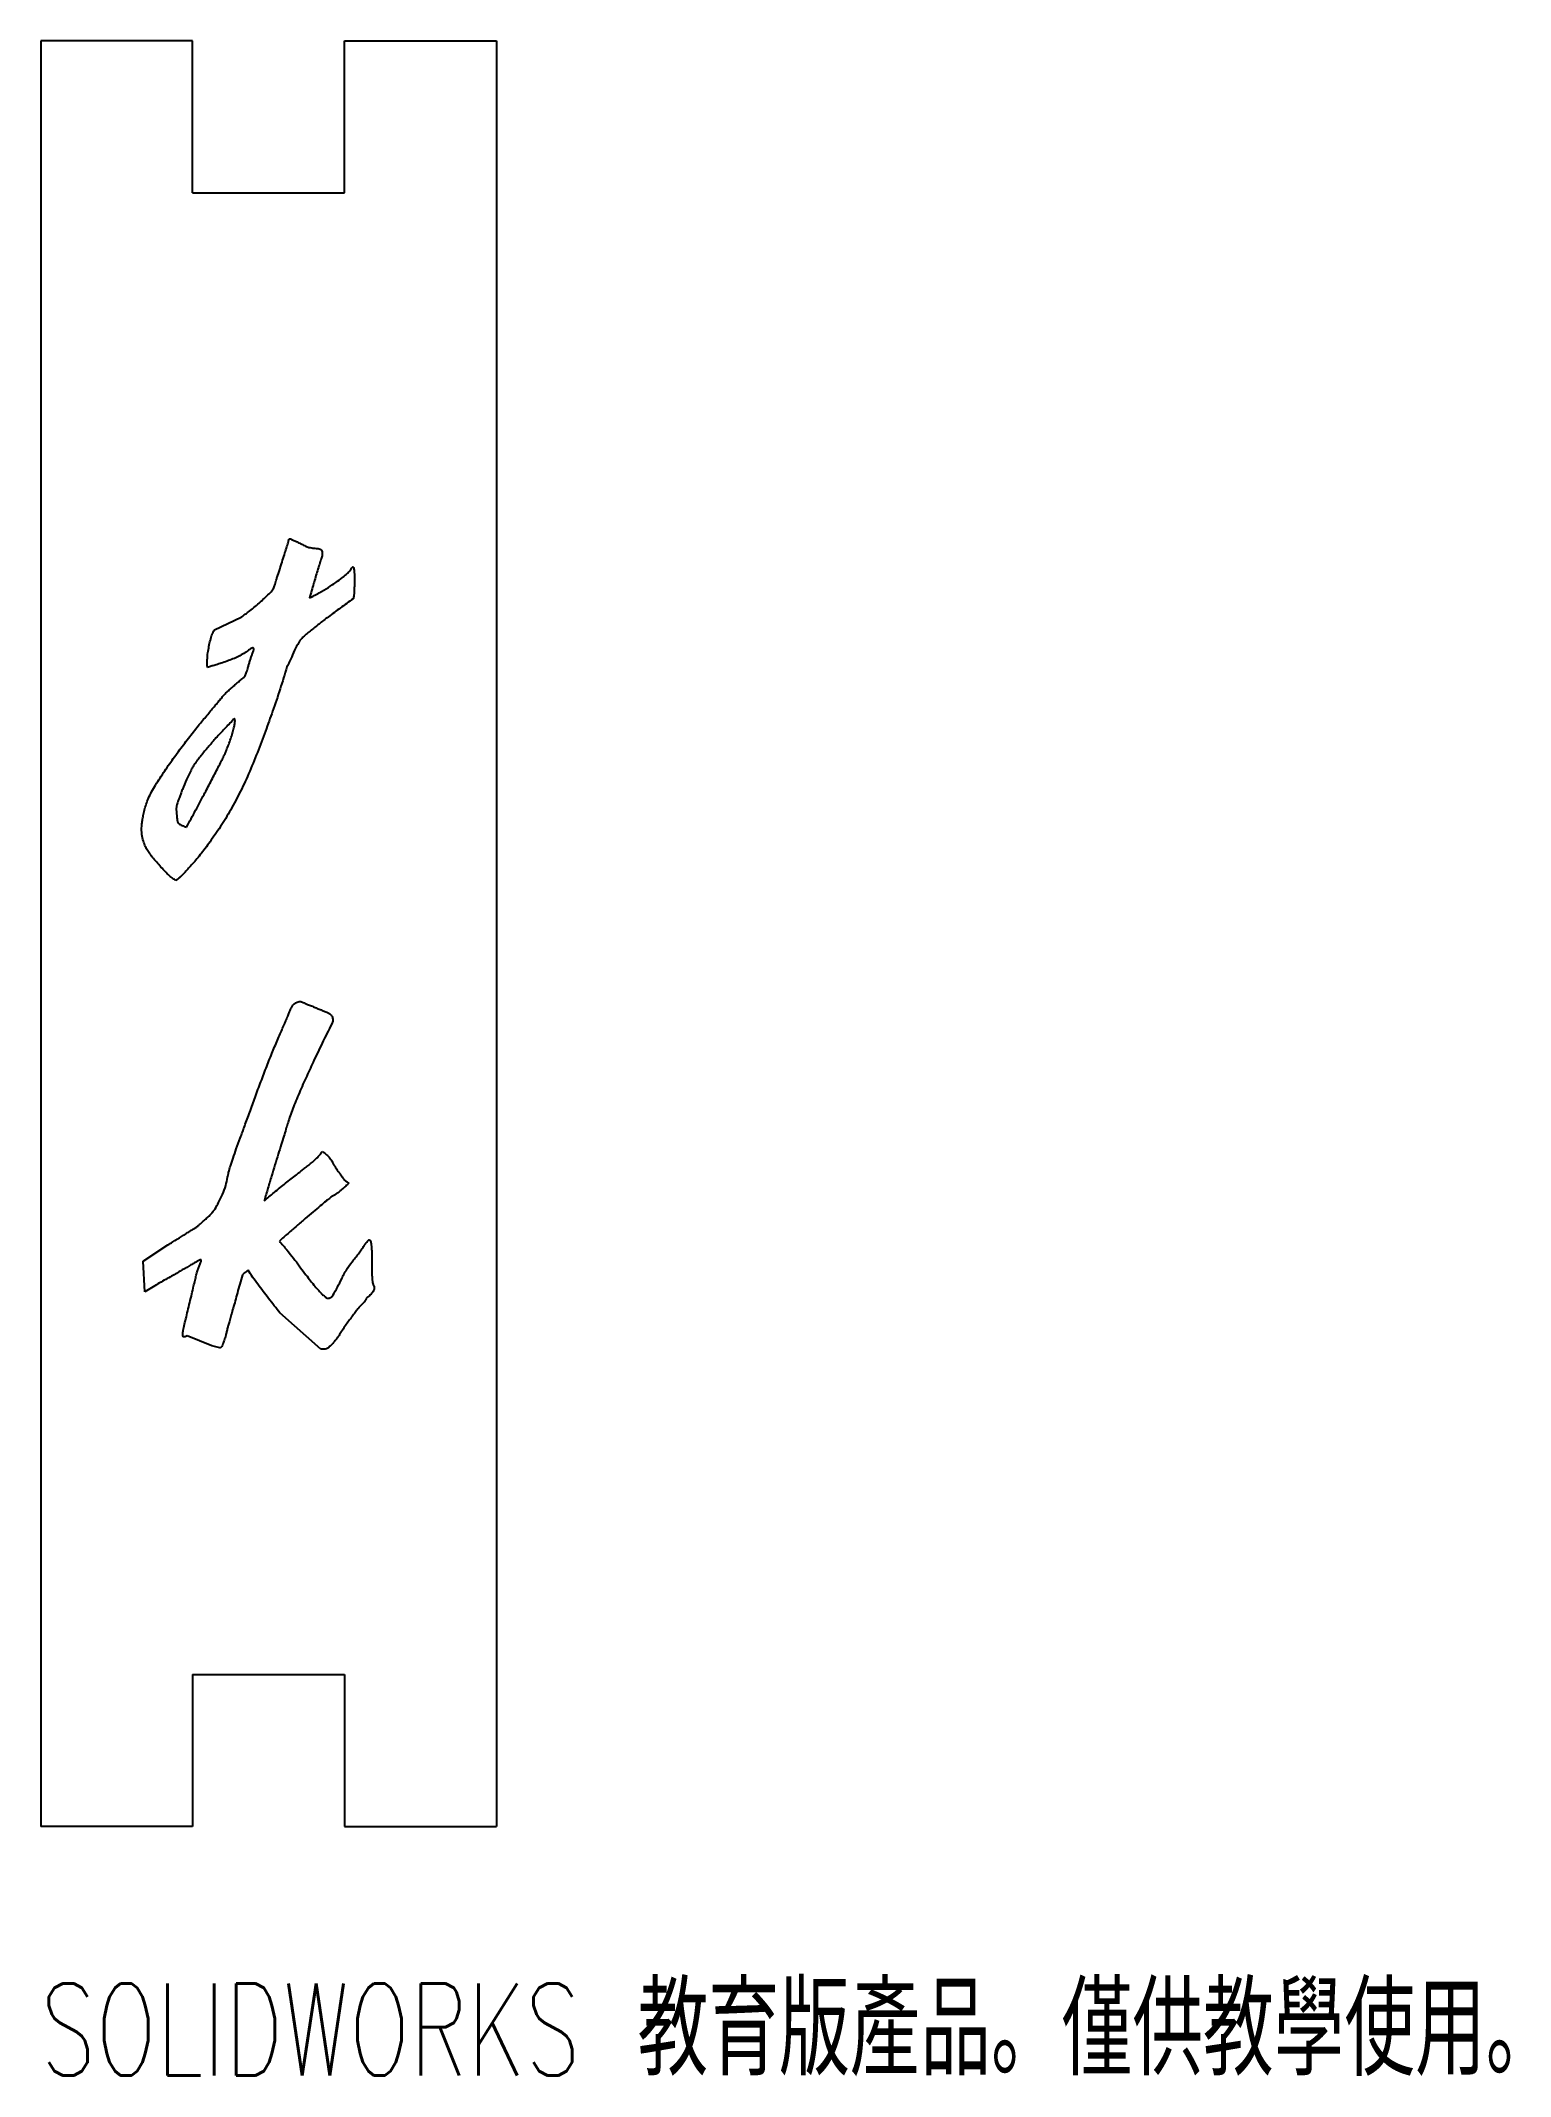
# Paper-space layout '_上視' of a CAD drawing. Header units: millimetres. Extents: x -12 to 65, y -60 to 47.
import ezdxf

# ---------------------------------------------------------------- set-up
doc = ezdxf.new("R2010")
doc.units = ezdxf.units.MM
doc.styles.add('SLDTEXTSTYLE0', font='TXT', dxfattribs={"width": 0.7, "bigfont": 'bigfont'})

psp = doc.layouts.new('_上視')

# ---------------------------------------------------------------- linework, layer by layer
at = {"color": 7, "linetype": 'Continuous', "lineweight": 25}
for p, q in [((-12, 47), (-12, -47)), ((-4, 47), (-12, 47)), ((-4, 39), (-4, 47)), ((4, 39), (4, 47)), ((4, 47), (12, 47)), ((12, 47), (12, -47)), ((-4, 39), (4, 39)), ((-2.84, 15.99), (-1.44, 16.65)), ((-6.6, -17.24), (-5.3, -16.39)), ((-6.52, -18.85), (-6.6, -17.24)), ((2.75, -21.88), (0.6, -19.97)), ((-2.99, -21.7), (-4.29, -21.18)), ((-2.56, -21.8), (-2.99, -21.7)), ((2.91, -21.88), (2.75, -21.88)), ((-4, -39), (4, -39)), ((-4, -39), (-4, -47)), ((4, -39), (4, -47)), ((-4, -47), (-12, -47)), ((4, -47), (12, -47))]:
    psp.add_line(p, q, dxfattribs=at)
for points, knots in [([(0.32, 18.3), (0.33, 18.33), (0.35, 18.41), (0.39, 18.54), (0.43, 18.69), (0.51, 18.93), (0.62, 19.26), (0.74, 19.65), (0.86, 20.02), (0.95, 20.31), (1.01, 20.51), (1.04, 20.62), (1.06, 20.7), (1.06, 20.74), (1.07, 20.76)], [0, 0, 0, 0, 0.041124, 0.092934, 0.155022, 0.229159, 0.389484, 0.552076, 0.708855, 0.847775, 0.906749, 0.952335, 0.98282, 1, 1, 1, 1]), ([(1.07, 20.76), (1.08, 20.76), (1.12, 20.8), (1.24, 20.72), (1.38, 20.68), (1.56, 20.59), (1.75, 20.5), (1.94, 20.4), (2.11, 20.33), (2.22, 20.31), (2.27, 20.31)], [0, 0, 0, 0, 0.032379, 0.122816, 0.258436, 0.407565, 0.570266, 0.737891, 0.889988, 1, 1, 1, 1]), ([(2.27, 20.31), (2.31, 20.3), (2.38, 20.28), (2.5, 20.28), (2.61, 20.27), (2.71, 20.25), (2.79, 20.19), (2.83, 20.08), (2.83, 19.92), (2.79, 19.8), (2.77, 19.73)], [0, 0, 0, 0, 0.109552, 0.225043, 0.340814, 0.442248, 0.532299, 0.63399, 0.778072, 1, 1, 1, 1]), ([(2.77, 19.73), (2.74, 19.63), (2.67, 19.42), (2.57, 19.1), (2.47, 18.76), (2.41, 18.53), (2.37, 18.42)], [0, 0, 0, 0, 0.226796, 0.48224, 0.745317, 1, 1, 1, 1]), ([(4.35, 19.2), (4.37, 19.23), (4.38, 19.26), (4.44, 19.32), (4.48, 19.25), (4.5, 19.14), (4.53, 18.92), (4.53, 18.62), (4.52, 18.28), (4.5, 18.01), (4.5, 17.82), (4.48, 17.72), (4.47, 17.65), (4.46, 17.63), (4.45, 17.62)], [0, 0, 0, 0, 0.047164, 0.072944, 0.096754, 0.141841, 0.277221, 0.451263, 0.637165, 0.819339, 0.896679, 0.952604, 0.986736, 1, 1, 1, 1]), ([(-1.44, 16.65), (-1.39, 16.69), (-1.26, 16.79), (-1.04, 16.95), (-0.77, 17.16), (-0.5, 17.4), (-0.23, 17.64), (0.01, 17.87), (0.22, 18.08), (0.29, 18.23), (0.32, 18.3)], [0, 0, 0, 0, 0.082974, 0.201158, 0.343551, 0.49488, 0.647054, 0.789532, 0.911243, 1, 1, 1, 1]), ([(2.37, 18.42), (2.34, 18.3), (2.27, 18.04), (2.19, 17.78), (2.15, 17.65)], [0, 0, 0, 0, 0.488882, 1, 1, 1, 1]), ([(2.15, 17.65), (2.32, 17.74), (2.66, 17.93), (2.99, 18.13), (3.15, 18.22)], [0, 0, 0, 0, 0.521389, 1, 1, 1, 1]), ([(3.15, 18.22), (3.28, 18.31), (3.53, 18.47), (3.83, 18.69), (4.04, 18.86), (4.17, 18.98), (4.28, 19.09), (4.33, 19.17), (4.35, 19.2)], [0, 0, 0, 0, 0.296934, 0.576092, 0.704847, 0.819841, 0.916851, 1, 1, 1, 1]), ([(4.45, 17.62), (4.23, 17.46), (3.79, 17.15), (3.36, 16.83), (3.15, 16.67)], [0, 0, 0, 0, 0.516675, 1, 1, 1, 1]), ([(3.15, 16.67), (2.98, 16.55), (2.66, 16.3), (2.28, 16), (2, 15.77), (1.84, 15.63), (1.73, 15.52), (1.67, 15.45), (1.64, 15.42)], [0, 0, 0, 0, 0.313735, 0.616135, 0.750033, 0.858665, 0.942279, 1, 1, 1, 1]), ([(-3.2, 14.79), (-3.18, 14.9), (-3.14, 15.12), (-3.07, 15.44), (-2.99, 15.74), (-2.89, 15.91), (-2.84, 15.99)], [0, 0, 0, 0, 0.262526, 0.526696, 0.776488, 1, 1, 1, 1]), ([(-0.81, 14.84), (-0.8, 14.87), (-0.78, 14.93), (-0.77, 15.03), (-0.85, 15.04), (-0.93, 14.99), (-1.07, 14.91), (-1.18, 14.83), (-1.24, 14.79)], [0, 0, 0, 0, 0.159085, 0.26623, 0.319258, 0.456019, 0.681628, 1, 1, 1, 1]), ([(1.64, 15.42), (1.57, 15.29), (1.41, 15.01), (1.28, 14.72), (1.22, 14.56)], [0, 0, 0, 0, 0.466811, 1, 1, 1, 1]), ([(-3.22, 14.01), (-3.23, 14.14), (-3.23, 14.4), (-3.21, 14.66), (-3.2, 14.79)], [0, 0, 0, 0, 0.508633, 1, 1, 1, 1]), ([(-1.24, 14.79), (-1.33, 14.73), (-1.51, 14.62), (-1.8, 14.48), (-2.11, 14.37), (-2.41, 14.26), (-2.68, 14.18), (-2.91, 14.1), (-3.09, 14.06), (-3.18, 14.02), (-3.22, 14.01)], [0, 0, 0, 0, 0.145681, 0.299214, 0.453506, 0.605033, 0.742562, 0.858093, 0.944665, 1, 1, 1, 1]), ([(-1.19, 13.66), (-1.18, 13.69), (-1.15, 13.77), (-1.11, 13.91), (-1.06, 14.07), (-1.01, 14.25), (-0.96, 14.43), (-0.9, 14.59), (-0.85, 14.73), (-0.82, 14.81), (-0.81, 14.84)], [0, 0, 0, 0, 0.083373, 0.202907, 0.346569, 0.495856, 0.648777, 0.79422, 0.916627, 1, 1, 1, 1]), ([(0.97, 14.04), (0.85, 13.65), (0.61, 12.87), (0.35, 12.09), (0.21, 11.7)], [0, 0, 0, 0, 0.496067, 1, 1, 1, 1]), ([(1.22, 14.56), (1.18, 14.47), (1.09, 14.3), (1.01, 14.12), (0.97, 14.04)], [0, 0, 0, 0, 0.509773, 1, 1, 1, 1]), ([(-2.42, 12.48), (-2.38, 12.53), (-2.28, 12.64), (-2.11, 12.79), (-1.92, 12.96), (-1.72, 13.13), (-1.53, 13.29), (-1.37, 13.44), (-1.23, 13.54), (-1.2, 13.63), (-1.19, 13.66)], [0, 0, 0, 0, 0.108147, 0.247695, 0.405517, 0.560346, 0.70919, 0.840089, 0.942071, 1, 1, 1, 1]), ([(-5.78, 8.1), (-5.61, 8.35), (-5.28, 8.85), (-4.76, 9.58), (-4.23, 10.27), (-3.8, 10.82), (-3.48, 11.21), (-3.26, 11.47), (-3.06, 11.72), (-2.88, 11.93), (-2.72, 12.12), (-2.59, 12.27), (-2.49, 12.39), (-2.44, 12.45), (-2.42, 12.48)], [0, 0, 0, 0, 0.16226, 0.327708, 0.488268, 0.634439, 0.702044, 0.764438, 0.821291, 0.872939, 0.917615, 0.953896, 0.981357, 1, 1, 1, 1]), ([(-1.84, 11.28), (-2, 11.11), (-2.31, 10.79), (-2.62, 10.46), (-2.77, 10.3)], [0, 0, 0, 0, 0.507599, 1, 1, 1, 1]), ([(-2.22, 9.65), (-2.18, 9.75), (-2.09, 9.95), (-1.99, 10.26), (-1.9, 10.55), (-1.83, 10.81), (-1.78, 11.03), (-1.76, 11.18), (-1.77, 11.26), (-1.78, 11.31), (-1.81, 11.3), (-1.83, 11.29), (-1.84, 11.28)], [0, 0, 0, 0, 0.183182, 0.365474, 0.541418, 0.695049, 0.821643, 0.915363, 0.945876, 0.965867, 0.978045, 1, 1, 1, 1]), ([(0.21, 11.7), (0.09, 11.36), (-0.17, 10.63), (-0.59, 9.53), (-1.03, 8.42), (-1.37, 7.71), (-1.54, 7.37)], [0, 0, 0, 0, 0.236987, 0.49399, 0.753556, 1, 1, 1, 1]), ([(-2.77, 10.3), (-2.89, 10.16), (-3.14, 9.87), (-3.44, 9.51), (-3.67, 9.23), (-3.82, 9.03), (-3.94, 8.85), (-4.02, 8.73), (-4.05, 8.67)], [0, 0, 0, 0, 0.275106, 0.549272, 0.679763, 0.797229, 0.904371, 1, 1, 1, 1]), ([(-3.4, 7.32), (-3.28, 7.54), (-3.04, 7.99), (-2.76, 8.55), (-2.54, 8.97), (-2.41, 9.24), (-2.3, 9.46), (-2.24, 9.59), (-2.22, 9.65)], [0, 0, 0, 0, 0.292344, 0.582817, 0.718746, 0.83356, 0.927292, 1, 1, 1, 1]), ([(-4.05, 8.67), (-4.14, 8.49), (-4.32, 8.13), (-4.5, 7.69), (-4.62, 7.37), (-4.69, 7.18), (-4.75, 7.02), (-4.79, 6.93), (-4.8, 6.89)], [0, 0, 0, 0, 0.321193, 0.613712, 0.74188, 0.847454, 0.934157, 1, 1, 1, 1]), ([(-6.36, 4.36), (-6.4, 4.43), (-6.49, 4.59), (-6.61, 4.88), (-6.68, 5.24), (-6.69, 5.59), (-6.66, 5.9), (-6.61, 6.16), (-6.55, 6.44), (-6.47, 6.74), (-6.36, 7.06), (-6.2, 7.39), (-6.01, 7.74), (-5.86, 7.97), (-5.78, 8.1)], [0, 0, 0, 0, 0.061464, 0.138961, 0.231865, 0.339186, 0.400347, 0.465817, 0.537512, 0.614944, 0.698917, 0.79125, 0.890517, 1, 1, 1, 1]), ([(-1.54, 7.37), (-1.71, 7.04), (-2.04, 6.41), (-2.5, 5.67), (-2.88, 5.13), (-3.14, 4.75), (-3.4, 4.4), (-3.65, 4.09), (-3.88, 3.81), (-4.1, 3.56), (-4.3, 3.34), (-4.47, 3.15), (-4.63, 3), (-4.74, 2.9), (-4.82, 2.83), (-4.86, 2.81), (-4.88, 2.8)], [0, 0, 0, 0, 0.192058, 0.374869, 0.460671, 0.542081, 0.617725, 0.688548, 0.7529, 0.811703, 0.863188, 0.909199, 0.946635, 0.97371, 0.991443, 1, 1, 1, 1]), ([(-4.8, 6.89), (-4.82, 6.81), (-4.87, 6.64), (-4.85, 6.37), (-4.83, 6.12), (-4.81, 5.97), (-4.8, 5.91)], [0, 0, 0, 0, 0.240564, 0.537994, 0.818246, 1, 1, 1, 1]), ([(-4.32, 5.61), (-4.16, 5.9), (-3.85, 6.47), (-3.54, 7.04), (-3.4, 7.32)], [0, 0, 0, 0, 0.5168476, 1, 1, 1, 1]), ([(-4.8, 5.91), (-4.8, 5.89), (-4.79, 5.84), (-4.73, 5.79), (-4.65, 5.73), (-4.59, 5.7), (-4.55, 5.69)], [0, 0, 0, 0, 0.178896, 0.382224, 0.660879, 1, 1, 1, 1]), ([(-4.55, 5.69), (-4.51, 5.67), (-4.44, 5.64), (-4.36, 5.62), (-4.32, 5.61)], [0, 0, 0, 0, 0.492902, 1, 1, 1, 1]), ([(-4.88, 2.8), (-4.89, 2.81), (-4.92, 2.81), (-4.97, 2.85), (-5.04, 2.9), (-5.17, 3), (-5.35, 3.16), (-5.56, 3.38), (-5.78, 3.63), (-6, 3.88), (-6.2, 4.12), (-6.31, 4.29), (-6.36, 4.36)], [0, 0, 0, 0, 0.017505, 0.044541, 0.085473, 0.139153, 0.267394, 0.414426, 0.571211, 0.729255, 0.877201, 1, 1, 1, 1]), ([(-0.71, -8.62), (-0.61, -8.34), (-0.4, -7.8), (-0.1, -7), (0.2, -6.24), (0.45, -5.64), (0.64, -5.21), (0.77, -4.92), (0.88, -4.65), (0.98, -4.42), (1.07, -4.22), (1.13, -4.06), (1.18, -3.95), (1.21, -3.89), (1.22, -3.87)], [0, 0, 0, 0, 0.170811, 0.339883, 0.501697, 0.649982, 0.71789, 0.779753, 0.835939, 0.886731, 0.929894, 0.962919, 0.986373, 1, 1, 1, 1]), ([(1.22, -3.87), (1.25, -3.83), (1.3, -3.72), (1.46, -3.62), (1.65, -3.55), (1.77, -3.6), (1.82, -3.62)], [0, 0, 0, 0, 0.224565, 0.482454, 0.746702, 1, 1, 1, 1]), ([(1.82, -3.62), (1.86, -3.64), (1.95, -3.69), (2.11, -3.76), (2.31, -3.82), (2.51, -3.92), (2.72, -4), (2.92, -4.08), (3.09, -4.14), (3.19, -4.2), (3.23, -4.23)], [0, 0, 0, 0, 0.080605, 0.198596, 0.342608, 0.48923, 0.63715, 0.779789, 0.905259, 1, 1, 1, 1]), ([(3.23, -4.23), (3.27, -4.27), (3.36, -4.36), (3.38, -4.49), (3.38, -4.55)], [0, 0, 0, 0, 0.501149, 1, 1, 1, 1]), ([(3.33, -4.75), (3.16, -5.09), (2.82, -5.75), (2.51, -6.43), (2.35, -6.76)], [0, 0, 0, 0, 0.508675, 1, 1, 1, 1]), ([(3.38, -4.55), (3.38, -4.59), (3.38, -4.66), (3.35, -4.72), (3.33, -4.75)], [0, 0, 0, 0, 0.491324, 1, 1, 1, 1]), ([(2.35, -6.76), (2.22, -7.04), (1.95, -7.61), (1.64, -8.33), (1.4, -8.9), (1.24, -9.3), (1.11, -9.67), (1.03, -9.91), (1, -10.02)], [0, 0, 0, 0, 0.262722, 0.533956, 0.665128, 0.787336, 0.898384, 1, 1, 1, 1]), ([(-2.16, -12.83), (-2.14, -12.74), (-2.1, -12.54), (-2, -12.21), (-1.86, -11.8), (-1.69, -11.31), (-1.48, -10.74), (-1.25, -10.1), (-0.98, -9.38), (-0.8, -8.88), (-0.71, -8.62)], [0, 0, 0, 0, 0.058428, 0.136446, 0.233198, 0.350551, 0.486461, 0.640655, 0.811325, 1, 1, 1, 1]), ([(1, -10.02), (0.97, -10.11), (0.9, -10.33), (0.8, -10.69), (0.66, -11.13), (0.5, -11.63), (0.33, -12.18), (0.15, -12.78), (-0.04, -13.41), (-0.16, -13.84), (-0.23, -14.06)], [0, 0, 0, 0, 0.070981, 0.160735, 0.26869, 0.394851, 0.534347, 0.680671, 0.836794, 1, 1, 1, 1]), ([(1.88, -12.37), (1.94, -12.32), (2.07, -12.22), (2.26, -12.07), (2.43, -11.92), (2.53, -11.82), (2.58, -11.78)], [0, 0, 0, 0, 0.2684512, 0.5387603, 0.7890442, 1, 1, 1, 1]), ([(2.58, -11.78), (2.63, -11.73), (2.72, -11.63), (2.79, -11.52), (2.83, -11.47)], [0, 0, 0, 0, 0.5242449, 1, 1, 1, 1]), ([(2.83, -11.47), (2.86, -11.49), (2.92, -11.53), (2.97, -11.57), (3, -11.6)], [0, 0, 0, 0, 0.466517, 1, 1, 1, 1]), ([(3, -11.6), (3.07, -11.65), (3.2, -11.76), (3.29, -11.9), (3.33, -11.97)], [0, 0, 0, 0, 0.496338, 1, 1, 1, 1]), ([(-2.81, -14.48), (-2.75, -14.37), (-2.61, -14.13), (-2.42, -13.72), (-2.24, -13.29), (-2.19, -12.97), (-2.16, -12.83)], [0, 0, 0, 0, 0.209834, 0.472077, 0.749374, 1, 1, 1, 1]), ([(-0.23, -14.06), (-0.15, -13.99), (0.03, -13.85), (0.3, -13.62), (0.6, -13.38), (0.89, -13.14), (1.18, -12.92), (1.45, -12.7), (1.68, -12.52), (1.82, -12.42), (1.88, -12.37)], [0, 0, 0, 0, 0.115843, 0.251667, 0.396112, 0.537813, 0.676784, 0.806926, 0.918148, 1, 1, 1, 1]), ([(3.33, -11.97), (3.38, -12.07), (3.48, -12.26), (3.63, -12.48), (3.76, -12.64), (3.84, -12.75), (3.89, -12.83), (3.92, -12.88), (3.93, -12.9)], [0, 0, 0, 0, 0.282542, 0.583842, 0.728474, 0.845624, 0.935468, 1, 1, 1, 1]), ([(3.36, -13.83), (3.34, -13.84), (3.31, -13.86), (3.24, -13.91), (3.14, -13.99), (2.97, -14.13), (2.7, -14.35), (2.33, -14.66), (1.92, -15.01), (1.48, -15.39), (1.03, -15.78), (0.72, -16.05), (0.57, -16.19)], [0, 0, 0, 0, 0.012965, 0.035641, 0.069655, 0.113454, 0.22295, 0.354981, 0.503826, 0.666692, 0.833766, 1, 1, 1, 1]), ([(3.91, -13.43), (3.86, -13.47), (3.77, -13.55), (3.62, -13.67), (3.48, -13.76), (3.39, -13.81), (3.36, -13.83)], [0, 0, 0, 0, 0.263428, 0.551431, 0.804919, 1, 1, 1, 1]), ([(4.23, -13.13), (4.18, -13.18), (4.07, -13.29), (3.96, -13.38), (3.91, -13.43)], [0, 0, 0, 0, 0.531377, 1, 1, 1, 1]), ([(3.93, -12.9), (3.95, -12.92), (4, -12.98), (4.07, -13.02), (4.11, -13.05)], [0, 0, 0, 0, 0.36854, 1, 1, 1, 1]), ([(4.11, -13.05), (4.13, -13.07), (4.17, -13.09), (4.21, -13.12), (4.23, -13.13)], [0, 0, 0, 0, 0.550388, 1, 1, 1, 1]), ([(-3.89, -15.51), (-3.87, -15.49), (-3.8, -15.46), (-3.69, -15.36), (-3.55, -15.25), (-3.39, -15.1), (-3.22, -14.95), (-3.05, -14.79), (-2.92, -14.63), (-2.84, -14.53), (-2.81, -14.48)], [0, 0, 0, 0, 0.056464, 0.15477, 0.283713, 0.427871, 0.585506, 0.742992, 0.887151, 1, 1, 1, 1]), ([(-5.3, -16.39), (-5.13, -16.28), (-4.82, -16.09), (-4.45, -15.85), (-4.19, -15.69), (-4.05, -15.6), (-3.95, -15.55), (-3.91, -15.52), (-3.89, -15.51)], [0, 0, 0, 0, 0.347643, 0.663699, 0.797461, 0.9008, 0.966559, 1, 1, 1, 1]), ([(0.57, -16.19), (0.7, -16.34), (0.95, -16.64), (1.3, -17.07), (1.61, -17.48), (1.89, -17.86), (2.14, -18.19), (2.37, -18.49), (2.58, -18.73), (2.72, -18.88), (2.78, -18.94)], [0, 0, 0, 0, 0.1706743, 0.3276927, 0.4741498, 0.6070418, 0.7265809, 0.8319638, 0.9229707, 1, 1, 1, 1]), ([(4.48, -17.17), (4.54, -17.1), (4.65, -16.96), (4.81, -16.76), (4.94, -16.56), (5.06, -16.39), (5.16, -16.25), (5.23, -16.16), (5.31, -16.1), (5.34, -16.14), (5.36, -16.16)], [0, 0, 0, 0, 0.189124, 0.373481, 0.549685, 0.701564, 0.823441, 0.905783, 0.951971, 1, 1, 1, 1]), ([(5.36, -16.16), (5.37, -16.18), (5.39, -16.23), (5.4, -16.33), (5.42, -16.46), (5.43, -16.67), (5.44, -16.96), (5.44, -17.33), (5.44, -17.7), (5.44, -18), (5.46, -18.22), (5.47, -18.35), (5.5, -18.46), (5.52, -18.52), (5.54, -18.54)], [0, 0, 0, 0, 0.028665, 0.068664, 0.121885, 0.185408, 0.332022, 0.489148, 0.646274, 0.797379, 0.864007, 0.920413, 0.965483, 1, 1, 1, 1]), ([(-5.17, -18.07), (-5.39, -18.19), (-5.84, -18.44), (-6.29, -18.71), (-6.52, -18.85)], [0, 0, 0, 0, 0.480541, 1, 1, 1, 1]), ([(-3.64, -17.19), (-3.67, -17.2), (-3.73, -17.23), (-3.84, -17.3), (-4.01, -17.39), (-4.28, -17.56), (-4.67, -17.78), (-5, -17.97), (-5.17, -18.07)], [0, 0, 0, 0, 0.04609, 0.119979, 0.226087, 0.360066, 0.667638, 1, 1, 1, 1]), ([(-3.87, -18.24), (-3.85, -18.16), (-3.81, -17.99), (-3.74, -17.76), (-3.68, -17.57), (-3.61, -17.4), (-3.56, -17.29), (-3.53, -17.2), (-3.58, -17.15), (-3.62, -17.17), (-3.64, -17.19)], [0, 0, 0, 0, 0.221473, 0.416998, 0.58686, 0.73538, 0.847872, 0.907853, 0.939575, 1, 1, 1, 1]), ([(-1.38, -17.97), (-1.43, -18.13), (-1.51, -18.44), (-1.64, -18.9), (-1.75, -19.32), (-1.87, -19.71), (-1.96, -20.05), (-2.04, -20.34), (-2.11, -20.56), (-2.15, -20.69), (-2.16, -20.75)], [0, 0, 0, 0, 0.174516, 0.3374738, 0.4897479, 0.6308038, 0.7547881, 0.8577369, 0.9399907, 1, 1, 1, 1]), ([(-1.08, -17.72), (-1.11, -17.74), (-1.17, -17.78), (-1.24, -17.85), (-1.31, -17.91), (-1.36, -17.95), (-1.38, -17.97)], [0, 0, 0, 0, 0.290717, 0.55291, 0.77588, 1, 1, 1, 1]), ([(0, -19.2), (-0.1, -19.08), (-0.29, -18.83), (-0.57, -18.46), (-0.84, -18.09), (-1, -17.84), (-1.08, -17.72)], [0, 0, 0, 0, 0.250005, 0.50871, 0.764311, 1, 1, 1, 1]), ([(3.41, -19.02), (3.48, -18.89), (3.64, -18.59), (3.87, -18.12), (4.14, -17.62), (4.37, -17.31), (4.48, -17.17)], [0, 0, 0, 0, 0.210772, 0.466013, 0.738923, 1, 1, 1, 1]), ([(-4.52, -21.1), (-4.52, -21.08), (-4.51, -21.02), (-4.5, -20.93), (-4.48, -20.8), (-4.43, -20.58), (-4.35, -20.26), (-4.25, -19.85), (-4.15, -19.42), (-4.04, -18.98), (-3.96, -18.59), (-3.89, -18.35), (-3.87, -18.24)], [0, 0, 0, 0, 0.022297, 0.056055, 0.099975, 0.155522, 0.286326, 0.432714, 0.5881, 0.744399, 0.887811, 1, 1, 1, 1]), ([(0.6, -19.97), (0.5, -19.85), (0.3, -19.59), (0.1, -19.33), (0, -19.2)], [0, 0, 0, 0, 0.497083, 1, 1, 1, 1]), ([(2.78, -18.94), (2.79, -18.96), (2.82, -18.99), (2.88, -19.04), (2.98, -19.11), (3.04, -19.17), (3.08, -19.2)], [0, 0, 0, 0, 0.1301576, 0.3388161, 0.6334729, 1, 1, 1, 1]), ([(3.08, -19.2), (3.12, -19.2), (3.18, -19.19), (3.28, -19.16), (3.35, -19.1), (3.39, -19.05), (3.41, -19.02)], [0, 0, 0, 0, 0.270606, 0.517228, 0.754956, 1, 1, 1, 1]), ([(5.14, -19.22), (5.11, -19.27), (5.07, -19.36), (4.99, -19.45), (4.92, -19.51), (4.88, -19.55), (4.86, -19.57)], [0, 0, 0, 0, 0.402352, 0.630545, 0.789892, 1, 1, 1, 1]), ([(5.54, -18.54), (5.55, -18.58), (5.57, -18.66), (5.54, -18.79), (5.48, -18.89), (5.4, -18.98), (5.31, -19.06), (5.23, -19.13), (5.16, -19.17), (5.14, -19.21), (5.14, -19.22)], [0, 0, 0, 0, 0.1453642, 0.2907285, 0.4334501, 0.5802127, 0.7205068, 0.8551274, 0.95339, 1, 1, 1, 1]), ([(4.86, -19.57), (4.84, -19.6), (4.77, -19.67), (4.66, -19.81), (4.51, -20), (4.35, -20.22), (4.18, -20.45), (4.01, -20.69), (3.85, -20.93), (3.75, -21.08), (3.71, -21.15)], [0, 0, 0, 0, 0.056438, 0.151291, 0.273908, 0.41686, 0.567973, 0.723173, 0.870052, 1, 1, 1, 1]), ([(-4.42, -21.22), (-4.43, -21.23), (-4.46, -21.24), (-4.5, -21.22), (-4.51, -21.17), (-4.52, -21.13), (-4.52, -21.1)], [0, 0, 0, 0, 0.225294, 0.397124, 0.633905, 1, 1, 1, 1]), ([(-4.29, -21.18), (-4.31, -21.19), (-4.35, -21.22), (-4.4, -21.22), (-4.42, -21.22)], [0, 0, 0, 0, 0.56877, 1, 1, 1, 1]), ([(-2.16, -20.75), (-2.18, -20.82), (-2.21, -20.95), (-2.25, -21.13), (-2.29, -21.28), (-2.34, -21.44), (-2.4, -21.58), (-2.44, -21.69), (-2.46, -21.73)], [0, 0, 0, 0, 0.209933, 0.391542, 0.542425, 0.668638, 0.860859, 1, 1, 1, 1]), ([(3.71, -21.15), (3.66, -21.22), (3.58, -21.34), (3.45, -21.5), (3.31, -21.64), (3.22, -21.73), (3.18, -21.78)], [0, 0, 0, 0, 0.280503, 0.538886, 0.777313, 1, 1, 1, 1]), ([(-2.46, -21.73), (-2.48, -21.76), (-2.51, -21.8), (-2.55, -21.8), (-2.56, -21.8)], [0, 0, 0, 0, 0.708268, 1, 1, 1, 1]), ([(3.18, -21.78), (3.14, -21.81), (3.06, -21.86), (2.96, -21.87), (2.91, -21.88)], [0, 0, 0, 0, 0.506498, 1, 1, 1, 1])]:
    psp.add_open_spline(points, degree=3, knots=knots, dxfattribs=at)

# ---------------------------------------------------------------- texts
at = {"color": 7, "linetype": 'Continuous', "insert": (-12, -55.27), "char_height": 4.8336, "attachment_point": 1, "style": 'SLDTEXTSTYLE0'}
psp.add_mtext('SOLIDWORKS 教育版產品。僅供教學使用。', dxfattribs=at)

doc.saveas('drawing.dxf')
